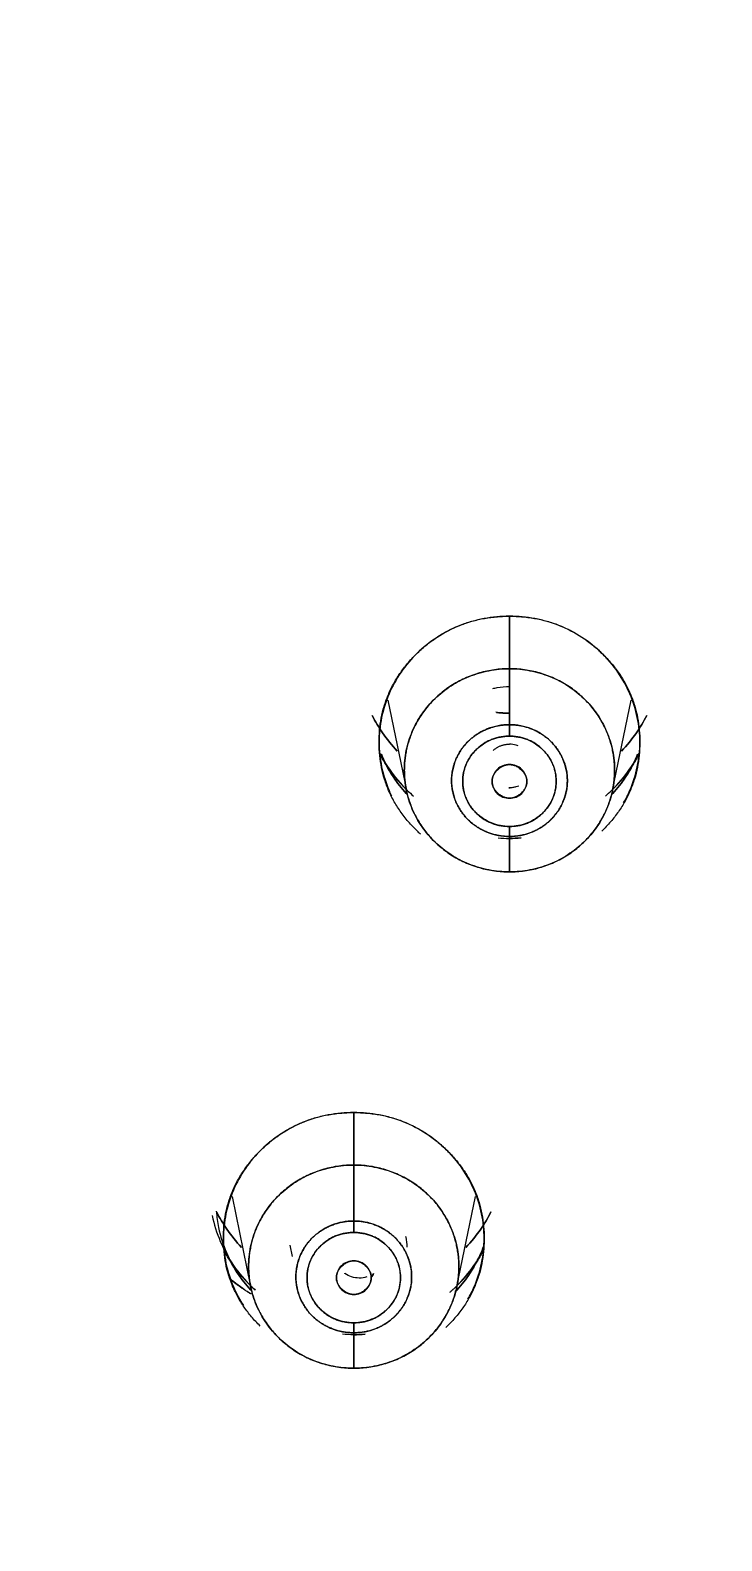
# Model space of a CAD drawing. Header units: inches. Extents: x 1105 to 1525, y -292 to 302.
# Drawn here: x 1176.04 to 1184.93, y 64.2 to 83.61 of the extents above; entities that cross this region are included whole.
import ezdxf

# ---------------------------------------------------------------- set-up
doc = ezdxf.new("R2010")
doc.units = ezdxf.units.IN
doc.header["$LTSCALE"] = 2.42
doc.header["$MEASUREMENT"] = 0
doc.header["$PDMODE"] = 3
doc.header["$PDSIZE"] = 0.3125
doc.layers.get('0').update_dxf_attribs({"linetype": 'CONTINUOUS'})
doc.layers.get('Defpoints').update_dxf_attribs({"linetype": 'CONTINUOUS'})
doc.layers.add('DIM', color=3, linetype='CONTINUOUS', lineweight=18)
doc.styles.get("Standard").update_dxf_attribs({"font": 'arial.ttf', "width": 0.8})
doc.dimstyles.new('ISO-25', dxfattribs={"dimtxt": 5, "dimasz": 2.5, "dimexe": 1.25, "dimexo": 0.625, "dimgap": 2, "dimtad": 1, "dimtih": 1, "dimtoh": 1, "dimdec": 1, "dimdsep": 46, "dimtxsty": 'Standard', "dimcen": 0, "dimclrd": 3, "dimclre": 3, "dimclrt": 4, "dimadec": 0, "dimazin": 0, "dimtfac": 1, "dimtdec": 1, "dimtmove": 0, "dimatfit": 3, "dimfxl": 1, "dimarcsym": 0})

# ---------------------------------------------------------------- blocks, each defined once
blk = doc.blocks.new('*D3')
at = {"layer": 'Defpoints', "color": 0, "transparency": 16777216}
for p in [(1279.036, 140.16), (1143.365, 34.026), (1279.036, 34.019)]:
    blk.add_point(p, dxfattribs=at)
at = {"layer": 'DIM', "color": 3, "lineweight": -2, "transparency": 16777216}
for p, q in [((1143.365, 34.651), (1143.365, 141.41)), ((1279.036, 34.644), (1279.036, 141.41)), ((1148.365, 140.16), (1202.64, 140.16)), ((1274.036, 140.16), (1219.761, 140.16))]:
    blk.add_line(p, q, dxfattribs=at)
at = {"layer": 'DIM', "color": 3, "transparency": 16777216}
for points in [[(1148.365, 140.993), (1148.365, 139.326), (1143.365, 140.16)], [(1274.036, 140.993), (1274.036, 139.326), (1279.036, 140.16)]]:
    blk.add_solid(points, dxfattribs=at)
at = {"layer": 'DIM', "color": 4, "transparency": 16777216, "insert": (1211.201, 140.16), "char_height": 5, "attachment_point": 5}
blk.add_mtext('135.7', dxfattribs=at)

msp = doc.modelspace()

# ---------------------------------------------------------------- linework, layer by layer
at = {"linetype": 'Continuous', "lineweight": 18, "extrusion": (0, 1, 0)}
for p, q in [((1180.637, 75.001), (1180.876, 73.845)), ((1183.525, 73.845), (1183.764, 75.001)), ((1178.637, 68.626), (1178.876, 67.469)), ((1181.525, 67.469), (1181.764, 68.626)), ((1179.379, 68.002), (1179.409, 67.857))]:
    msp.add_line(p, q, dxfattribs=at)
at = {"linetype": 'Continuous', "lineweight": 18}
for points, degree, knots in [([(1211.201, 97.587), (1208.989, 97.587), (1204.567, 97.377), (1197.996, 96.435), (1191.554, 94.877), (1185.3, 92.715), (1179.296, 89.972), (1173.599, 86.674), (1168.264, 82.852), (1163.343, 78.543), (1158.882, 73.79), (1154.926, 68.637), (1151.511, 63.134), (1148.672, 57.334), (1146.434, 51.293), (1144.82, 45.07), (1143.846, 38.724), (1143.628, 34.452), (1143.628, 32.316)], 3, [0, 0, 0, 0, 0.0625, 0.125, 0.1875, 0.25, 0.3125, 0.375, 0.4375, 0.5, 0.5625, 0.625, 0.6875, 0.75, 0.8125, 0.875, 0.9375, 1, 1, 1, 1]), ([(1143.628, 32.316), (1143.628, 33.384), (1143.683, 35.52), (1143.927, 38.716), (1144.333, 41.897), (1145.089, 46.107), (1146.435, 51.293), (1148.671, 57.334), (1151.513, 63.133), (1154.925, 68.637), (1158.884, 73.789), (1163.342, 78.544), (1168.266, 82.851), (1175.377, 87.949), (1185.175, 93.007), (1195.807, 96.122), (1204.567, 97.376), (1208.989, 97.587), (1211.201, 97.587)], 3, [0, 0, 0, 0, 0.03125, 0.0625, 0.09375, 0.125, 0.1875, 0.25, 0.3125, 0.375, 0.4375, 0.5, 0.5625, 0.625, 0.75, 0.875, 0.9375, 1, 1, 1, 1]), ([(1211.201, 96.342), (1204.652, 96.342), (1191.804, 93.873), (1179.702, 89.031), (1174.255, 85.516), (1168.81, 82.002), (1159.547, 73.055), (1152.269, 62.535), (1147.256, 50.845), (1144.7, 38.434), (1144.7, 32.107)], 2, [0, 0, 0, 0.125, 0.25, 0.375, 0.375, 0.5, 0.625, 0.75, 0.875, 1, 1, 1]), ([(1183.16, -24.844), (1173.054, -20.203), (1165.122, -12.575), (1157.612, -5.352), (1152.851, 3.801), (1148.1, 12.935), (1146.579, 23.056), (1145.102, 32.89), (1146.829, 42.688), (1148.577, 52.61), (1153.437, 61.514), (1158.373, 70.556), (1166.012, 77.63), (1173.092, 84.183), (1181.872, 88.451), (1188.537, 91.69), (1195.817, 93.394)], 2, [0, 0, 0, 0.125, 0.125, 0.25, 0.25, 0.375, 0.375, 0.5, 0.5, 0.625, 0.625, 0.75, 0.75, 0.875, 0.875, 1, 1, 1]), ([(1195.817, 93.394), (1194.604, 93.111), (1192.161, 92.467), (1188.553, 91.294), (1184.946, 89.889), (1181.244, 88.191), (1177.326, 86.085), (1173.184, 83.461), (1169.003, 80.328), (1165, 76.776), (1161.318, 72.914), (1157.993, 68.788), (1155.031, 64.407), (1152.453, 59.802), (1150.289, 55.026), (1148.555, 50.141), (1147.254, 45.198), (1146.376, 40.219), (1145.911, 35.194), (1145.864, 30.105), (1146.249, 24.963), (1147.079, 19.816), (1148.354, 14.729), (1150.061, 9.758), (1152.188, 4.944), (1154.719, 0.32), (1157.639, -4.089), (1160.936, -8.26), (1164.57, -12.14), (1168.497, -15.693), (1172.779, -18.975), (1177.638, -22.093), (1181.216, -23.951), (1183.16, -24.844)], 3, [0, 0, 0, 0, 0.02331, 0.047285, 0.07108, 0.095945, 0.123802, 0.154795, 0.1884, 0.222556, 0.25624, 0.289837, 0.323579, 0.357347, 0.390978, 0.424296, 0.45713, 0.48953, 0.52189, 0.554616, 0.587855, 0.621501, 0.655267, 0.688982, 0.722689, 0.756391, 0.790045, 0.823824, 0.857771, 0.891138, 0.924242, 0.959792, 1, 1, 1, 1]), ([(1195.887, 93.19), (1194.269, 92.811), (1192.665, 92.372), (1189.498, 91.376), (1187.934, 90.819), (1184.855, 89.592), (1183.34, 88.921), (1180.368, 87.468), (1178.911, 86.687), (1176.063, 85.018), (1174.672, 84.131), (1171.966, 82.256), (1170.649, 81.268), (1168.1, 79.198), (1166.866, 78.116), (1164.488, 75.862), (1163.344, 74.692), (1161.153, 72.269), (1160.105, 71.017), (1158.113, 68.438), (1157.168, 67.112), (1155.387, 64.394), (1154.55, 63.001), (1152.99, 60.158), (1152.267, 58.708), (1150.938, 55.758), (1150.332, 54.258), (1149.241, 51.218), (1148.756, 49.678), (1147.91, 46.566), (1147.549, 44.995), (1146.953, 41.829), (1146.718, 40.235), (1146.376, 37.035), (1146.269, 35.429), (1146.182, 32.212), (1146.202, 30.603), (1146.372, 27.389), (1146.52, 25.786), (1146.944, 22.595), (1147.22, 21.007), (1147.897, 17.857), (1148.298, 16.294), (1149.223, 13.203), (1149.748, 11.675), (1150.916, 8.662), (1151.56, 7.178), (1152.965, 4.26), (1153.725, 2.828), (1155.357, 0.023), (1156.229, -1.349), (1158.08, -4.024), (1159.058, -5.327), (1161.116, -7.857), (1162.195, -9.084), (1164.448, -11.454), (1165.622, -12.597), (1168.057, -14.792), (1169.318, -15.845), (1171.92, -17.853), (1173.26, -18.809), (1176.014, -20.619), (1177.427, -21.473), (1179.594, -22.672), (1180.325, -23.059), (1181.8, -23.805), (1182.545, -24.164), (1183.297, -24.509)], 3, [0, 0, 0, 0, 0.03125, 0.03125, 0.0625, 0.0625, 0.09375, 0.09375, 0.125, 0.125, 0.15625, 0.15625, 0.1875, 0.1875, 0.21875, 0.21875, 0.25, 0.25, 0.28125, 0.28125, 0.3125, 0.3125, 0.34375, 0.34375, 0.375, 0.375, 0.40625, 0.40625, 0.4375, 0.4375, 0.46875, 0.46875, 0.5, 0.5, 0.53125, 0.53125, 0.5625, 0.5625, 0.59375, 0.59375, 0.625, 0.625, 0.65625, 0.65625, 0.6875, 0.6875, 0.71875, 0.71875, 0.75, 0.75, 0.78125, 0.78125, 0.8125, 0.8125, 0.84375, 0.84375, 0.875, 0.875, 0.90625, 0.90625, 0.9375, 0.9375, 0.96875, 0.96875, 0.984375, 0.984375, 1, 1, 1, 1]), ([(1183.289, -24.505), (1181.354, -23.617), (1177.792, -21.767), (1172.956, -18.664), (1168.694, -15.396), (1164.784, -11.86), (1161.167, -7.998), (1157.885, -3.846), (1154.979, 0.543), (1152.459, 5.146), (1150.342, 9.938), (1148.642, 14.885), (1147.374, 19.949), (1146.548, 25.073), (1146.164, 30.191), (1146.211, 35.257), (1146.674, 40.259), (1147.548, 45.215), (1148.843, 50.135), (1150.569, 54.998), (1152.723, 59.751), (1155.289, 64.335), (1158.238, 68.696), (1161.548, 72.803), (1165.213, 76.647), (1169.197, 80.184), (1173.359, 83.302), (1177.482, 85.914), (1181.382, 88.011), (1185.067, 89.7), (1188.657, 91.099), (1192.249, 92.266), (1194.68, 92.907), (1195.887, 93.19)], 3, [0, 0, 0, 0, 0.040208, 0.075758, 0.108862, 0.142229, 0.176176, 0.209955, 0.243609, 0.277311, 0.311018, 0.344733, 0.378499, 0.412145, 0.445384, 0.47811, 0.51047, 0.54287, 0.575704, 0.609022, 0.642653, 0.676421, 0.710163, 0.74376, 0.777444, 0.8116, 0.845205, 0.876198, 0.904055, 0.92892, 0.952715, 0.97669, 1, 1, 1, 1]), ([(1195.937, 93.274), (1194.495, 92.936), (1191.634, 92.165), (1187.434, 90.726), (1183.346, 89.011), (1179.39, 87.029), (1175.584, 84.79), (1171.947, 82.304), (1168.495, 79.583), (1165.245, 76.638), (1162.212, 73.485), (1159.41, 70.138), (1156.854, 66.614), (1154.554, 62.928), (1152.521, 59.099), (1150.766, 55.144), (1149.296, 51.081), (1148.118, 46.93), (1147.239, 42.711), (1146.661, 38.444), (1146.389, 34.149), (1146.415, 30.795), (1146.521, 28.878), (1146.554, 28.394)], 3, [0, 0, 0, 0, 0.049162, 0.09834, 0.147523, 0.196705, 0.245875, 0.295042, 0.344204, 0.393376, 0.442548, 0.491726, 0.540887, 0.59005, 0.639205, 0.688373, 0.737537, 0.786712, 0.835875, 0.885044, 0.934194, 0.983354, 1, 1, 1, 1]), ([(1195.942, 92.944), (1195.278, 92.788), (1193.932, 92.452), (1191.85, 91.861), (1189.626, 91.148), (1187.206, 90.273), (1184.57, 89.197), (1181.68, 87.861), (1178.509, 86.193), (1175.108, 84.144), (1171.604, 81.714), (1168.128, 78.936), (1164.76, 75.832), (1161.565, 72.424), (1158.626, 68.779), (1156.017, 64.998), (1153.763, 61.162), (1151.828, 57.263), (1150.148, 53.183), (1148.696, 48.764), (1147.526, 43.952), (1146.74, 38.894), (1146.394, 33.871), (1146.456, 29.107), (1146.854, 24.645), (1147.546, 20.374), (1148.538, 16.159), (1149.858, 11.935), (1151.527, 7.71), (1153.556, 3.523), (1155.953, -0.594), (1158.733, -4.617), (1161.903, -8.507), (1165.434, -12.192), (1169.312, -15.634), (1173.576, -18.842), (1178.27, -21.793), (1181.643, -23.525), (1183.389, -24.327)], 3, [0, 0, 0, 0, 0.012877, 0.026182, 0.040866, 0.057017, 0.074851, 0.094746, 0.117357, 0.142822, 0.1702, 0.198546, 0.22774, 0.257817, 0.288122, 0.317765, 0.346344, 0.374075, 0.40202, 0.431901, 0.46441, 0.498312, 0.531537, 0.562478, 0.591123, 0.618801, 0.646723, 0.67536, 0.704779, 0.734836, 0.765433, 0.796801, 0.829058, 0.861893, 0.894616, 0.928155, 0.963584, 1, 1, 1, 1]), ([(1183.475, -24.204), (1181.734, -23.404), (1178.372, -21.678), (1173.692, -18.736), (1169.441, -15.537), (1165.576, -12.106), (1162.055, -8.433), (1158.895, -4.554), (1156.123, -0.544), (1153.734, 3.56), (1151.711, 7.734), (1150.047, 11.946), (1148.731, 16.157), (1147.742, 20.36), (1147.053, 24.618), (1146.656, 29.066), (1146.594, 33.815), (1146.939, 38.822), (1147.722, 43.865), (1148.889, 48.662), (1150.336, 53.068), (1152.011, 57.135), (1153.94, 61.022), (1156.188, 64.846), (1158.788, 68.615), (1161.718, 72.249), (1164.903, 75.646), (1168.261, 78.741), (1171.726, 81.511), (1175.219, 83.933), (1178.61, 85.976), (1181.771, 87.638), (1184.652, 88.97), (1187.28, 90.043), (1189.693, 90.915), (1191.91, 91.625), (1193.986, 92.214), (1195.327, 92.55), (1195.989, 92.705)], 3, [0, 0, 0, 0, 0.036416, 0.071845, 0.105384, 0.138107, 0.170942, 0.203199, 0.234567, 0.265164, 0.295221, 0.32464, 0.353277, 0.381199, 0.408877, 0.437522, 0.468463, 0.501688, 0.53559, 0.568099, 0.59798, 0.625925, 0.653656, 0.682235, 0.711878, 0.742183, 0.77226, 0.801454, 0.8298, 0.857178, 0.882643, 0.905254, 0.925149, 0.942983, 0.959134, 0.973818, 0.987123, 1, 1, 1, 1]), ([(1195.989, 92.705), (1190.909, 91.516), (1186.093, 89.553), (1178.41, 86.421), (1171.798, 81.502), (1163.367, 75.231), (1157.464, 66.671), (1151.741, 58.371), (1148.987, 48.775), (1147.391, 43.216), (1146.878, 37.49), (1146.396, 32.1), (1146.878, 26.727), (1147.761, 16.884), (1151.751, 7.786), (1153.875, 2.943), (1156.81, -1.487), (1159.909, -6.167), (1163.819, -10.247), (1167.839, -14.442), (1172.559, -17.845), (1177.695, -21.549), (1183.475, -24.204)], 2, [0, 0, 0, 0.125, 0.125, 0.25, 0.25, 0.375, 0.375, 0.5, 0.5, 0.5625, 0.5625, 0.625, 0.625, 0.75, 0.75, 0.8125, 0.8125, 0.875, 0.875, 0.9375, 0.9375, 1, 1, 1]), ([(1146.437, 32.187), (1146.437, 32.737), (1146.466, 34.72), (1146.682, 38.132), (1147.259, 42.397), (1148.138, 46.615), (1149.316, 50.765), (1150.785, 54.826), (1152.54, 58.78), (1154.572, 62.608), (1156.871, 66.292), (1159.427, 69.816), (1162.228, 73.162), (1165.26, 76.314), (1168.509, 79.257), (1171.96, 81.978), (1175.595, 84.463), (1179.4, 86.702), (1183.355, 88.683), (1186.772, 90.116), (1188.87, 90.874), (1189.582, 91.117)], 3, [0, 0, 0, 0, 0.021451, 0.07732, 0.133209, 0.189093, 0.24499, 0.300875, 0.356764, 0.412638, 0.468522, 0.524403, 0.580303, 0.636197, 0.69209, 0.747973, 0.803861, 0.859752, 0.915658, 0.971563, 1, 1, 1, 1]), ([(1181.057, 73.281), (1181.037, 73.299), (1180.526, 73.791), (1180.526, 75.131), (1181.506, 76.079), (1182.201, 76.079)], 2, [0, 0, 0, 0.013421, 0.342281, 0.67114, 1, 1, 1]), ([(1182.201, 76.079), (1182.091, 76.079), (1181.981, 76.069), (1181.766, 76.028), (1181.661, 75.997), (1181.458, 75.916), (1181.361, 75.866), (1181.179, 75.748), (1181.094, 75.681), (1180.939, 75.531), (1180.869, 75.449), (1180.747, 75.273), (1180.696, 75.179), (1180.612, 74.983), (1180.58, 74.881), (1180.537, 74.674), (1180.526, 74.568), (1180.526, 74.356), (1180.537, 74.25), (1180.58, 74.043), (1180.612, 73.941), (1180.664, 73.819), (1180.675, 73.795), (1180.687, 73.771)], 3, [0, 0, 0, 0, 0.097575, 0.097575, 0.195151, 0.195151, 0.292726, 0.292726, 0.390301, 0.390301, 0.487876, 0.487876, 0.585452, 0.585452, 0.683027, 0.683027, 0.780602, 0.780602, 0.878177, 0.878177, 0.975753, 0.975753, 1, 1, 1, 1]), ([(1183.667, 73.682), (1183.697, 73.734), (1183.724, 73.788), (1183.789, 73.941), (1183.821, 74.043), (1183.864, 74.25), (1183.875, 74.356), (1183.875, 74.568), (1183.864, 74.674), (1183.821, 74.881), (1183.789, 74.983), (1183.706, 75.179), (1183.654, 75.273), (1183.532, 75.449), (1183.462, 75.531), (1183.307, 75.681), (1183.222, 75.748), (1183.04, 75.866), (1182.943, 75.916), (1182.74, 75.997), (1182.635, 76.028), (1182.42, 76.069), (1182.31, 76.079), (1182.201, 76.079)], 3, [0, 0, 0, 0, 0.053232, 0.053232, 0.147909, 0.147909, 0.242586, 0.242586, 0.337262, 0.337262, 0.431939, 0.431939, 0.526616, 0.526616, 0.621293, 0.621293, 0.71597, 0.71597, 0.810646, 0.810646, 0.905323, 0.905323, 1, 1, 1, 1]), ([(1182.201, 76.079), (1182.894, 76.079), (1183.875, 75.133), (1183.875, 73.793), (1183.385, 73.318)], 2, [0, 0, 0, 0.33334, 0.666681, 1, 1, 1]), ([(1182.201, 72.795), (1182.112, 72.795), (1182.024, 72.804), (1181.85, 72.837), (1181.765, 72.862), (1181.602, 72.927), (1181.524, 72.968), (1181.377, 73.063), (1181.308, 73.117), (1181.183, 73.238), (1181.127, 73.304), (1181.028, 73.446), (1180.986, 73.522), (1180.919, 73.68), (1180.893, 73.762), (1180.858, 73.929), (1180.85, 74.015), (1180.85, 74.185), (1180.858, 74.271), (1180.893, 74.438), (1180.919, 74.52), (1180.986, 74.678), (1181.028, 74.754), (1181.127, 74.896), (1181.183, 74.962), (1181.308, 75.083), (1181.377, 75.137), (1181.524, 75.232), (1181.602, 75.273), (1181.765, 75.338), (1181.85, 75.363), (1182.024, 75.396), (1182.112, 75.405), (1182.201, 75.405)], 3, [0, 0, 0, 0, 0.0625, 0.0625, 0.125, 0.125, 0.1875, 0.1875, 0.25, 0.25, 0.3125, 0.3125, 0.375, 0.375, 0.4375, 0.4375, 0.5, 0.5, 0.5625, 0.5625, 0.625, 0.625, 0.6875, 0.6875, 0.75, 0.75, 0.8125, 0.8125, 0.875, 0.875, 0.9375, 0.9375, 1, 1, 1, 1]), ([(1182.201, 75.405), (1182.289, 75.405), (1182.377, 75.396), (1182.551, 75.363), (1182.636, 75.338), (1182.799, 75.273), (1182.877, 75.232), (1183.024, 75.137), (1183.093, 75.083), (1183.218, 74.962), (1183.275, 74.896), (1183.373, 74.754), (1183.415, 74.678), (1183.482, 74.52), (1183.508, 74.438), (1183.543, 74.271), (1183.551, 74.185), (1183.551, 74.015), (1183.543, 73.929), (1183.508, 73.762), (1183.482, 73.68), (1183.415, 73.522), (1183.373, 73.446), (1183.275, 73.304), (1183.218, 73.238), (1183.093, 73.117), (1183.024, 73.063), (1182.877, 72.968), (1182.799, 72.927), (1182.636, 72.862), (1182.551, 72.837), (1182.377, 72.804), (1182.289, 72.795), (1182.201, 72.795)], 3, [0, 0, 0, 0, 0.0625, 0.0625, 0.125, 0.125, 0.1875, 0.1875, 0.25, 0.25, 0.3125, 0.3125, 0.375, 0.375, 0.4375, 0.4375, 0.5, 0.5, 0.5625, 0.5625, 0.625, 0.625, 0.6875, 0.6875, 0.75, 0.75, 0.8125, 0.8125, 0.875, 0.875, 0.9375, 0.9375, 1, 1, 1, 1]), ([(1181.985, 75.15), (1182.004, 75.155), (1182.023, 75.159), (1182.095, 75.173), (1182.148, 75.178), (1182.201, 75.178)], 3, [0, 0, 0, 0, 0.270606, 0.270606, 1, 1, 1, 1]), ([(1180.76, 74.347), (1180.69, 74.42), (1180.627, 74.498), (1180.521, 74.652), (1180.477, 74.725), (1180.438, 74.802)], 3, [0, 0, 0, 0, 0.538758, 0.538758, 1, 1, 1, 1]), ([(1180.438, 74.802), (1180.477, 74.725), (1180.521, 74.652), (1180.627, 74.498), (1180.69, 74.42), (1180.76, 74.347)], 3, [0, 0, 0, 0, 0.461241, 0.461241, 1, 1, 1, 1]), ([(1183.963, 74.802), (1183.924, 74.725), (1183.88, 74.652), (1183.774, 74.498), (1183.711, 74.42), (1183.641, 74.347)], 3, [0, 0, 0, 0, 0.461241, 0.461241, 1, 1, 1, 1]), ([(1183.641, 74.347), (1183.711, 74.42), (1183.774, 74.498), (1183.88, 74.652), (1183.924, 74.725), (1183.963, 74.802)], 3, [0, 0, 0, 0, 0.538758, 0.538758, 1, 1, 1, 1]), ([(1182.201, 74.686), (1182.152, 74.686), (1182.103, 74.682), (1182.008, 74.663), (1181.961, 74.65), (1181.871, 74.614), (1181.828, 74.591), (1181.747, 74.539), (1181.709, 74.509), (1181.64, 74.443), (1181.609, 74.406), (1181.555, 74.328), (1181.532, 74.286), (1181.495, 74.199), (1181.481, 74.154), (1181.462, 74.062), (1181.457, 74.015), (1181.457, 73.921), (1181.462, 73.874), (1181.481, 73.782), (1181.495, 73.737), (1181.532, 73.65), (1181.555, 73.608), (1181.609, 73.53), (1181.64, 73.493), (1181.709, 73.427), (1181.747, 73.397), (1181.828, 73.345), (1181.871, 73.322), (1181.961, 73.286), (1182.008, 73.273), (1182.103, 73.254), (1182.152, 73.25), (1182.201, 73.25)], 3, [0, 0, 0, 0, 0.0625, 0.0625, 0.125, 0.125, 0.1875, 0.1875, 0.25, 0.25, 0.3125, 0.3125, 0.375, 0.375, 0.4375, 0.4375, 0.5, 0.5, 0.5625, 0.5625, 0.625, 0.625, 0.6875, 0.6875, 0.75, 0.75, 0.8125, 0.8125, 0.875, 0.875, 0.9375, 0.9375, 1, 1, 1, 1]), ([(1182.201, 73.379), (1182.161, 73.379), (1182.122, 73.383), (1182.045, 73.398), (1182.007, 73.409), (1181.935, 73.438), (1181.9, 73.456), (1181.835, 73.498), (1181.804, 73.522), (1181.748, 73.576), (1181.723, 73.605), (1181.68, 73.668), (1181.661, 73.702), (1181.631, 73.772), (1181.62, 73.808), (1181.604, 73.883), (1181.601, 73.921), (1181.601, 73.996), (1181.604, 74.034), (1181.62, 74.109), (1181.631, 74.145), (1181.661, 74.215), (1181.68, 74.249), (1181.723, 74.312), (1181.748, 74.342), (1181.804, 74.395), (1181.835, 74.419), (1181.9, 74.462), (1181.935, 74.479), (1182.007, 74.509), (1182.045, 74.52), (1182.122, 74.534), (1182.161, 74.538), (1182.201, 74.538)], 3, [0, 0, 0, 0, 0.0625, 0.0625, 0.125, 0.125, 0.1875, 0.1875, 0.25, 0.25, 0.3125, 0.3125, 0.375, 0.375, 0.4375, 0.4375, 0.5, 0.5, 0.5625, 0.5625, 0.625, 0.625, 0.6875, 0.6875, 0.75, 0.75, 0.8125, 0.8125, 0.875, 0.875, 0.9375, 0.9375, 1, 1, 1, 1]), ([(1182.201, 74.686), (1182.201, 74.662), (1182.201, 74.637), (1182.201, 74.587), (1182.201, 74.562), (1182.201, 74.538)], 3, [0, 0, 0, 0, 0.5, 0.5, 1, 1, 1, 1]), ([(1182.201, 73.25), (1182.249, 73.25), (1182.298, 73.254), (1182.393, 73.273), (1182.44, 73.286), (1182.53, 73.322), (1182.573, 73.345), (1182.654, 73.397), (1182.692, 73.427), (1182.761, 73.493), (1182.792, 73.53), (1182.846, 73.608), (1182.869, 73.65), (1182.906, 73.737), (1182.92, 73.782), (1182.939, 73.874), (1182.944, 73.921), (1182.944, 74.015), (1182.939, 74.062), (1182.92, 74.154), (1182.906, 74.199), (1182.869, 74.286), (1182.846, 74.328), (1182.792, 74.406), (1182.761, 74.443), (1182.692, 74.509), (1182.654, 74.539), (1182.573, 74.591), (1182.53, 74.614), (1182.44, 74.65), (1182.393, 74.663), (1182.298, 74.682), (1182.249, 74.686), (1182.201, 74.686)], 3, [0, 0, 0, 0, 0.0625, 0.0625, 0.125, 0.125, 0.1875, 0.1875, 0.25, 0.25, 0.3125, 0.3125, 0.375, 0.375, 0.4375, 0.4375, 0.5, 0.5, 0.5625, 0.5625, 0.625, 0.625, 0.6875, 0.6875, 0.75, 0.75, 0.8125, 0.8125, 0.875, 0.875, 0.9375, 0.9375, 1, 1, 1, 1]), ([(1182.201, 74.538), (1182.201, 74.562), (1182.201, 74.587), (1182.201, 74.637), (1182.201, 74.662), (1182.201, 74.686)], 3, [0, 0, 0, 0, 0.5, 0.5, 1, 1, 1, 1]), ([(1182.201, 74.538), (1182.24, 74.538), (1182.279, 74.534), (1182.356, 74.52), (1182.394, 74.509), (1182.466, 74.479), (1182.501, 74.462), (1182.567, 74.419), (1182.597, 74.395), (1182.653, 74.342), (1182.678, 74.312), (1182.721, 74.249), (1182.74, 74.215), (1182.77, 74.145), (1182.781, 74.109), (1182.797, 74.034), (1182.801, 73.996), (1182.801, 73.921), (1182.797, 73.883), (1182.781, 73.808), (1182.77, 73.772), (1182.74, 73.702), (1182.721, 73.668), (1182.678, 73.605), (1182.653, 73.576), (1182.597, 73.522), (1182.567, 73.498), (1182.501, 73.456), (1182.466, 73.438), (1182.394, 73.409), (1182.356, 73.398), (1182.279, 73.383), (1182.24, 73.379), (1182.201, 73.379)], 3, [0, 0, 0, 0, 0.0625, 0.0625, 0.125, 0.125, 0.1875, 0.1875, 0.25, 0.25, 0.3125, 0.3125, 0.375, 0.375, 0.4375, 0.4375, 0.5, 0.5, 0.5625, 0.5625, 0.625, 0.625, 0.6875, 0.6875, 0.75, 0.75, 0.8125, 0.8125, 0.875, 0.875, 0.9375, 0.9375, 1, 1, 1, 1]), ([(1180.535, 74.319), (1180.571, 74.248), (1180.612, 74.179), (1180.725, 74.016), (1180.803, 73.925), (1180.914, 73.817), (1180.941, 73.793), (1180.968, 73.769)], 3, [0, 0, 0, 0, 0.341524, 0.341524, 0.848238, 0.848238, 1, 1, 1, 1]), ([(1181.99, 74.354), (1181.993, 74.358), (1182.002, 74.365), (1182.016, 74.376), (1182.032, 74.387), (1182.049, 74.397), (1182.065, 74.406), (1182.082, 74.413), (1182.099, 74.419), (1182.116, 74.424), (1182.133, 74.429), (1182.151, 74.432), (1182.167, 74.434), (1182.184, 74.435), (1182.195, 74.435), (1182.201, 74.436)], 3, [0, 0, 0, 0, 0.067974, 0.15418, 0.238771, 0.321765, 0.403181, 0.483036, 0.56135, 0.638143, 0.713433, 0.787242, 0.859592, 0.930504, 1, 1, 1, 1]), ([(1182.312, 74.415), (1182.304, 74.418), (1182.268, 74.43), (1182.23, 74.436), (1182.201, 74.436)], 3, [0, 0, 0, 0, 0.226831, 1, 1, 1, 1]), ([(1183.433, 73.769), (1183.46, 73.793), (1183.487, 73.817), (1183.598, 73.925), (1183.676, 74.016), (1183.788, 74.178), (1183.829, 74.246), (1183.865, 74.316)], 3, [0, 0, 0, 0, 0.152359, 0.152359, 0.661071, 0.661071, 1, 1, 1, 1]), ([(1180.554, 74.308), (1180.557, 74.299), (1180.561, 74.289), (1180.609, 74.177), (1180.664, 74.078), (1180.779, 73.912), (1180.835, 73.843), (1180.896, 73.779)], 3, [0, 0, 0, 0, 0.047109, 0.047109, 0.582441, 0.582441, 1, 1, 1, 1]), ([(1180.896, 73.779), (1180.835, 73.843), (1180.779, 73.912), (1180.664, 74.078), (1180.609, 74.177), (1180.561, 74.289), (1180.557, 74.299), (1180.554, 74.308)], 3, [0, 0, 0, 0, 0.417559, 0.417559, 0.952891, 0.952891, 1, 1, 1, 1]), ([(1182.201, 74.174), (1182.171, 74.175), (1182.142, 74.169), (1182.088, 74.148), (1182.063, 74.132), (1182.022, 74.092), (1182.005, 74.068), (1181.983, 74.016), (1181.977, 73.987), (1181.977, 73.93), (1181.982, 73.902), (1182.005, 73.849), (1182.021, 73.824), (1182.063, 73.784), (1182.087, 73.768), (1182.142, 73.746), (1182.171, 73.741), (1182.201, 73.741)], 3, [0, 0, 0, 0, 0.125, 0.125, 0.25, 0.25, 0.375, 0.375, 0.5, 0.5, 0.625, 0.625, 0.75, 0.75, 0.875, 0.875, 1, 1, 1, 1]), ([(1182.201, 73.741), (1182.12, 73.742), (1181.978, 73.875), (1181.977, 73.957), (1181.976, 74.036), (1182.049, 74.107), (1182.118, 74.173), (1182.201, 74.174)], 2, [0, 0, 0, 0.25, 0.5, 0.5, 0.75, 0.75, 1, 1, 1]), ([(1182.201, 73.741), (1182.23, 73.741), (1182.259, 73.746), (1182.314, 73.768), (1182.339, 73.784), (1182.38, 73.824), (1182.396, 73.849), (1182.419, 73.902), (1182.425, 73.93), (1182.424, 73.987), (1182.418, 74.016), (1182.396, 74.068), (1182.379, 74.092), (1182.338, 74.132), (1182.313, 74.148), (1182.259, 74.169), (1182.23, 74.175), (1182.201, 74.174)], 3, [0, 0, 0, 0, 0.125, 0.125, 0.25, 0.25, 0.375, 0.375, 0.5, 0.5, 0.625, 0.625, 0.75, 0.75, 0.875, 0.875, 1, 1, 1, 1]), ([(1182.201, 74.174), (1182.281, 74.173), (1182.423, 74.04), (1182.424, 73.957), (1182.425, 73.879), (1182.352, 73.808), (1182.283, 73.742), (1182.201, 73.741)], 2, [0, 0, 0, 0.25, 0.5, 0.5, 0.75, 0.75, 1, 1, 1]), ([(1183.505, 73.779), (1183.566, 73.843), (1183.622, 73.912), (1183.737, 74.078), (1183.792, 74.177), (1183.84, 74.29), (1183.844, 74.299), (1183.847, 74.308)], 3, [0, 0, 0, 0, 0.41728, 0.41728, 0.952253, 0.952253, 1, 1, 1, 1]), ([(1183.847, 74.308), (1183.844, 74.299), (1183.84, 74.29), (1183.792, 74.177), (1183.737, 74.078), (1183.622, 73.912), (1183.566, 73.843), (1183.505, 73.779)], 3, [0, 0, 0, 0, 0.047747, 0.047747, 0.582721, 0.582721, 1, 1, 1, 1]), ([(1182.201, 73.879), (1182.216, 73.879), (1182.246, 73.881), (1182.285, 73.889), (1182.309, 73.898), (1182.319, 73.901)], 3, [0, 0, 0, 0, 0.378673, 0.734105, 1, 1, 1, 1]), ([(1182.201, 73.379), (1182.201, 73.355), (1182.201, 73.332), (1182.201, 73.288), (1182.201, 73.268), (1182.201, 73.25)], 3, [0, 0, 0, 0, 0.5, 0.5, 1, 1, 1, 1]), ([(1182.201, 73.25), (1182.201, 73.268), (1182.201, 73.288), (1182.201, 73.332), (1182.201, 73.355), (1182.201, 73.379)], 3, [0, 0, 0, 0, 0.5, 0.5, 1, 1, 1, 1]), ([(1182.201, 73.225), (1182.201, 73.231), (1182.201, 73.235), (1182.201, 73.236), (1182.201, 73.234), (1182.201, 73.229), (1182.201, 73.229), (1182.201, 73.229)], 3, [0, 0, 0, 0, 0.499995, 0.499995, 0.99999, 0.99999, 1, 1, 1, 1]), ([(1182.201, 73.229), (1182.201, 73.229), (1182.201, 73.229), (1182.201, 73.234), (1182.201, 73.236), (1182.201, 73.235), (1182.201, 73.231), (1182.201, 73.225)], 3, [0, 0, 0, 0, 0.00001, 0.00001, 0.500005, 0.500005, 1, 1, 1, 1]), ([(1180.201, 69.704), (1180.091, 69.704), (1179.981, 69.694), (1179.766, 69.653), (1179.661, 69.622), (1179.458, 69.541), (1179.361, 69.491), (1179.179, 69.373), (1179.094, 69.305), (1178.939, 69.156), (1178.869, 69.074), (1178.747, 68.897), (1178.696, 68.804), (1178.612, 68.608), (1178.58, 68.506), (1178.537, 68.299), (1178.526, 68.193), (1178.526, 67.981), (1178.537, 67.875), (1178.58, 67.668), (1178.612, 67.566), (1178.69, 67.383), (1178.734, 67.301), (1178.785, 67.224)], 3, [0, 0, 0, 0, 0.092013, 0.092013, 0.184026, 0.184026, 0.27604, 0.27604, 0.368053, 0.368053, 0.460066, 0.460066, 0.552079, 0.552079, 0.644093, 0.644093, 0.736106, 0.736106, 0.828119, 0.828119, 0.920132, 0.920132, 1, 1, 1, 1]), ([(1178.998, 66.961), (1178.526, 67.429), (1178.526, 68.756), (1179.506, 69.704), (1180.201, 69.704)], 2, [0, 0, 0, 0.32907, 0.664535, 1, 1, 1]), ([(1181.667, 67.307), (1181.697, 67.359), (1181.724, 67.413), (1181.789, 67.566), (1181.821, 67.668), (1181.864, 67.875), (1181.875, 67.981), (1181.875, 68.193), (1181.864, 68.299), (1181.821, 68.506), (1181.789, 68.608), (1181.706, 68.804), (1181.654, 68.897), (1181.532, 69.074), (1181.462, 69.156), (1181.307, 69.305), (1181.222, 69.373), (1181.04, 69.491), (1180.943, 69.541), (1180.74, 69.622), (1180.635, 69.653), (1180.42, 69.694), (1180.31, 69.704), (1180.201, 69.704)], 3, [0, 0, 0, 0, 0.053232, 0.053232, 0.147909, 0.147909, 0.242586, 0.242586, 0.337262, 0.337262, 0.431939, 0.431939, 0.526616, 0.526616, 0.621293, 0.621293, 0.71597, 0.71597, 0.810646, 0.810646, 0.905323, 0.905323, 1, 1, 1, 1]), ([(1180.201, 69.704), (1180.894, 69.704), (1181.875, 68.758), (1181.875, 67.418), (1181.385, 66.943)], 2, [0, 0, 0, 0.33334, 0.666681, 1, 1, 1]), ([(1180.201, 66.42), (1180.112, 66.42), (1180.024, 66.429), (1179.85, 66.462), (1179.765, 66.487), (1179.602, 66.552), (1179.524, 66.593), (1179.377, 66.688), (1179.308, 66.742), (1179.183, 66.863), (1179.127, 66.929), (1179.028, 67.071), (1178.986, 67.147), (1178.919, 67.305), (1178.893, 67.387), (1178.858, 67.554), (1178.85, 67.64), (1178.85, 67.81), (1178.858, 67.896), (1178.893, 68.063), (1178.919, 68.145), (1178.986, 68.303), (1179.028, 68.379), (1179.127, 68.521), (1179.183, 68.587), (1179.308, 68.708), (1179.377, 68.762), (1179.524, 68.857), (1179.602, 68.898), (1179.765, 68.963), (1179.85, 68.988), (1180.024, 69.021), (1180.112, 69.03), (1180.201, 69.03)], 3, [0, 0, 0, 0, 0.0625, 0.0625, 0.125, 0.125, 0.1875, 0.1875, 0.25, 0.25, 0.3125, 0.3125, 0.375, 0.375, 0.4375, 0.4375, 0.5, 0.5, 0.5625, 0.5625, 0.625, 0.625, 0.6875, 0.6875, 0.75, 0.75, 0.8125, 0.8125, 0.875, 0.875, 0.9375, 0.9375, 1, 1, 1, 1]), ([(1180.201, 69.03), (1180.289, 69.03), (1180.377, 69.021), (1180.551, 68.988), (1180.636, 68.963), (1180.799, 68.898), (1180.877, 68.857), (1181.024, 68.762), (1181.093, 68.708), (1181.218, 68.587), (1181.275, 68.521), (1181.373, 68.379), (1181.415, 68.303), (1181.482, 68.145), (1181.508, 68.063), (1181.543, 67.896), (1181.551, 67.81), (1181.551, 67.64), (1181.543, 67.554), (1181.508, 67.387), (1181.482, 67.305), (1181.415, 67.147), (1181.373, 67.071), (1181.275, 66.929), (1181.218, 66.863), (1181.093, 66.742), (1181.024, 66.688), (1180.877, 66.593), (1180.799, 66.552), (1180.636, 66.487), (1180.551, 66.462), (1180.377, 66.429), (1180.289, 66.42), (1180.201, 66.42)], 3, [0, 0, 0, 0, 0.0625, 0.0625, 0.125, 0.125, 0.1875, 0.1875, 0.25, 0.25, 0.3125, 0.3125, 0.375, 0.375, 0.4375, 0.4375, 0.5, 0.5, 0.5625, 0.5625, 0.625, 0.625, 0.6875, 0.6875, 0.75, 0.75, 0.8125, 0.8125, 0.875, 0.875, 0.9375, 0.9375, 1, 1, 1, 1]), ([(1178.381, 68.383), (1178.405, 68.269), (1178.44, 68.156), (1178.533, 67.94), (1178.59, 67.836), (1178.725, 67.641), (1178.803, 67.55), (1178.904, 67.452), (1178.92, 67.437), (1178.936, 67.423)], 3, [0, 0, 0, 0, 0.313951, 0.313951, 0.628688, 0.628688, 0.943426, 0.943426, 1, 1, 1, 1]), ([(1178.435, 68.436), (1178.44, 68.366), (1178.45, 68.295), (1178.487, 68.116), (1178.521, 68.009), (1178.609, 67.802), (1178.664, 67.703), (1178.779, 67.537), (1178.835, 67.468), (1178.896, 67.404)], 3, [0, 0, 0, 0, 0.185128, 0.185128, 0.478169, 0.478169, 0.771209, 0.771209, 1, 1, 1, 1]), ([(1178.438, 68.427), (1178.477, 68.35), (1178.521, 68.276), (1178.627, 68.123), (1178.69, 68.045), (1178.76, 67.972)], 3, [0, 0, 0, 0, 0.461241, 0.461241, 1, 1, 1, 1]), ([(1178.76, 67.972), (1178.69, 68.045), (1178.627, 68.123), (1178.521, 68.276), (1178.477, 68.35), (1178.438, 68.427)], 3, [0, 0, 0, 0, 0.538758, 0.538758, 1, 1, 1, 1]), ([(1180.201, 68.311), (1180.152, 68.311), (1180.103, 68.307), (1180.008, 68.288), (1179.961, 68.275), (1179.871, 68.239), (1179.828, 68.216), (1179.747, 68.164), (1179.709, 68.134), (1179.64, 68.068), (1179.609, 68.031), (1179.555, 67.953), (1179.532, 67.911), (1179.495, 67.824), (1179.481, 67.779), (1179.462, 67.687), (1179.457, 67.64), (1179.457, 67.546), (1179.462, 67.499), (1179.481, 67.407), (1179.495, 67.361), (1179.532, 67.275), (1179.555, 67.233), (1179.609, 67.155), (1179.64, 67.118), (1179.709, 67.052), (1179.747, 67.022), (1179.828, 66.97), (1179.871, 66.947), (1179.961, 66.911), (1180.008, 66.898), (1180.103, 66.879), (1180.152, 66.875), (1180.201, 66.875)], 3, [0, 0, 0, 0, 0.0625, 0.0625, 0.125, 0.125, 0.1875, 0.1875, 0.25, 0.25, 0.3125, 0.3125, 0.375, 0.375, 0.4375, 0.4375, 0.5, 0.5, 0.5625, 0.5625, 0.625, 0.625, 0.6875, 0.6875, 0.75, 0.75, 0.8125, 0.8125, 0.875, 0.875, 0.9375, 0.9375, 1, 1, 1, 1]), ([(1180.201, 66.875), (1180.249, 66.875), (1180.298, 66.879), (1180.393, 66.898), (1180.44, 66.911), (1180.53, 66.947), (1180.573, 66.97), (1180.654, 67.022), (1180.692, 67.052), (1180.761, 67.118), (1180.792, 67.155), (1180.846, 67.233), (1180.869, 67.275), (1180.906, 67.361), (1180.92, 67.407), (1180.939, 67.499), (1180.944, 67.546), (1180.944, 67.64), (1180.939, 67.687), (1180.92, 67.779), (1180.906, 67.824), (1180.869, 67.911), (1180.846, 67.953), (1180.792, 68.031), (1180.761, 68.068), (1180.692, 68.134), (1180.654, 68.164), (1180.573, 68.216), (1180.53, 68.239), (1180.44, 68.275), (1180.393, 68.288), (1180.298, 68.307), (1180.249, 68.311), (1180.201, 68.311)], 3, [0, 0, 0, 0, 0.0625, 0.0625, 0.125, 0.125, 0.1875, 0.1875, 0.25, 0.25, 0.3125, 0.3125, 0.375, 0.375, 0.4375, 0.4375, 0.5, 0.5, 0.5625, 0.5625, 0.625, 0.625, 0.6875, 0.6875, 0.75, 0.75, 0.8125, 0.8125, 0.875, 0.875, 0.9375, 0.9375, 1, 1, 1, 1]), ([(1180.201, 68.311), (1180.201, 68.287), (1180.201, 68.262), (1180.201, 68.212), (1180.201, 68.187), (1180.201, 68.163)], 3, [0, 0, 0, 0, 0.5, 0.5, 1, 1, 1, 1]), ([(1180.201, 68.163), (1180.201, 68.187), (1180.201, 68.212), (1180.201, 68.262), (1180.201, 68.287), (1180.201, 68.311)], 3, [0, 0, 0, 0, 0.5, 0.5, 1, 1, 1, 1]), ([(1181.641, 67.972), (1181.711, 68.045), (1181.774, 68.123), (1181.88, 68.276), (1181.924, 68.35), (1181.963, 68.427)], 3, [0, 0, 0, 0, 0.538758, 0.538758, 1, 1, 1, 1]), ([(1181.963, 68.427), (1181.924, 68.35), (1181.88, 68.276), (1181.774, 68.123), (1181.711, 68.045), (1181.641, 67.972)], 3, [0, 0, 0, 0, 0.461241, 0.461241, 1, 1, 1, 1]), ([(1180.201, 67.004), (1180.161, 67.004), (1180.122, 67.008), (1180.045, 67.022), (1180.007, 67.033), (1179.935, 67.063), (1179.9, 67.08), (1179.835, 67.123), (1179.804, 67.147), (1179.748, 67.2), (1179.723, 67.23), (1179.68, 67.293), (1179.661, 67.327), (1179.631, 67.397), (1179.62, 67.433), (1179.604, 67.508), (1179.601, 67.546), (1179.601, 67.621), (1179.604, 67.659), (1179.62, 67.734), (1179.631, 67.77), (1179.661, 67.84), (1179.68, 67.874), (1179.723, 67.937), (1179.748, 67.966), (1179.804, 68.02), (1179.835, 68.044), (1179.9, 68.086), (1179.935, 68.104), (1180.007, 68.133), (1180.045, 68.144), (1180.122, 68.159), (1180.161, 68.163), (1180.201, 68.163)], 3, [0, 0, 0, 0, 0.0625, 0.0625, 0.125, 0.125, 0.1875, 0.1875, 0.25, 0.25, 0.3125, 0.3125, 0.375, 0.375, 0.4375, 0.4375, 0.5, 0.5, 0.5625, 0.5625, 0.625, 0.625, 0.6875, 0.6875, 0.75, 0.75, 0.8125, 0.8125, 0.875, 0.875, 0.9375, 0.9375, 1, 1, 1, 1]), ([(1180.201, 68.163), (1180.24, 68.163), (1180.279, 68.159), (1180.356, 68.144), (1180.394, 68.133), (1180.466, 68.104), (1180.501, 68.086), (1180.567, 68.044), (1180.597, 68.02), (1180.653, 67.966), (1180.678, 67.937), (1180.721, 67.874), (1180.74, 67.84), (1180.77, 67.77), (1180.781, 67.734), (1180.797, 67.659), (1180.801, 67.621), (1180.801, 67.546), (1180.797, 67.508), (1180.781, 67.433), (1180.77, 67.397), (1180.74, 67.327), (1180.721, 67.293), (1180.678, 67.23), (1180.653, 67.2), (1180.597, 67.147), (1180.567, 67.123), (1180.501, 67.08), (1180.466, 67.063), (1180.394, 67.033), (1180.356, 67.022), (1180.279, 67.008), (1180.24, 67.004), (1180.201, 67.004)], 3, [0, 0, 0, 0, 0.0625, 0.0625, 0.125, 0.125, 0.1875, 0.1875, 0.25, 0.25, 0.3125, 0.3125, 0.375, 0.375, 0.4375, 0.4375, 0.5, 0.5, 0.5625, 0.5625, 0.625, 0.625, 0.6875, 0.6875, 0.75, 0.75, 0.8125, 0.8125, 0.875, 0.875, 0.9375, 0.9375, 1, 1, 1, 1]), ([(1180.887, 67.976), (1180.886, 68.019), (1180.881, 68.062), (1180.871, 68.107), (1180.87, 68.11), (1180.869, 68.113)], 3, [0, 0, 0, 0, 0.935457, 0.935457, 1, 1, 1, 1]), ([(1178.936, 67.423), (1178.912, 67.444), (1178.67, 67.678), (1178.539, 67.925)], 2, [0, 0, 0, 0.096145, 1, 1, 1]), ([(1178.896, 67.404), (1178.835, 67.468), (1178.779, 67.537), (1178.664, 67.703), (1178.609, 67.802), (1178.561, 67.914), (1178.557, 67.924), (1178.554, 67.933)], 3, [0, 0, 0, 0, 0.417793, 0.417793, 0.95291, 0.95291, 1, 1, 1, 1]), ([(1181.862, 67.925), (1181.732, 67.678), (1181.474, 67.429), (1181.433, 67.394)], 2, [0, 0, 0, 0.848769, 1, 1, 1]), ([(1181.505, 67.404), (1181.566, 67.468), (1181.622, 67.537), (1181.737, 67.703), (1181.792, 67.802), (1181.852, 67.943), (1181.867, 67.981), (1181.88, 68.02)], 3, [0, 0, 0, 0, 0.364114, 0.364114, 0.830477, 0.830477, 1, 1, 1, 1]), ([(1181.852, 67.945), (1181.847, 67.932), (1181.841, 67.918), (1181.792, 67.802), (1181.737, 67.703), (1181.622, 67.537), (1181.566, 67.468), (1181.505, 67.404)], 3, [0, 0, 0, 0, 0.066326, 0.066326, 0.590641, 0.590641, 1, 1, 1, 1]), ([(1181.513, 67.467), (1181.598, 67.55), (1181.676, 67.641), (1181.788, 67.803), (1181.829, 67.871), (1181.865, 67.941)], 3, [0, 0, 0, 0, 0.600089, 0.600089, 1, 1, 1, 1]), ([(1180.426, 67.583), (1180.426, 67.612), (1180.42, 67.64), (1180.397, 67.692), (1180.38, 67.716), (1180.339, 67.756), (1180.314, 67.772), (1180.259, 67.794), (1180.23, 67.8), (1180.171, 67.8), (1180.142, 67.794), (1180.088, 67.773), (1180.063, 67.757), (1180.022, 67.717), (1180.005, 67.693), (1179.983, 67.64), (1179.977, 67.612), (1179.977, 67.583)], 3, [0, 0, 0, 0, 0.125, 0.125, 0.25, 0.25, 0.375, 0.375, 0.5, 0.5, 0.625, 0.625, 0.75, 0.75, 0.875, 0.875, 1, 1, 1, 1]), ([(1179.977, 67.583), (1179.978, 67.661), (1180.116, 67.799), (1180.202, 67.8), (1180.283, 67.801), (1180.356, 67.73), (1180.425, 67.663), (1180.426, 67.583)], 2, [0, 0, 0, 0.25, 0.5, 0.5, 0.75, 0.75, 1, 1, 1]), ([(1178.881, 67.374), (1178.865, 67.384), (1178.849, 67.394), (1178.753, 67.456), (1178.677, 67.512), (1178.603, 67.572)], 3, [0, 0, 0, 0, 0.165093, 0.165093, 1, 1, 1, 1]), ([(1179.977, 67.583), (1179.977, 67.556), (1179.983, 67.528), (1180.005, 67.476), (1180.022, 67.452), (1180.063, 67.412), (1180.088, 67.395), (1180.142, 67.373), (1180.171, 67.367), (1180.23, 67.367), (1180.259, 67.372), (1180.314, 67.393), (1180.339, 67.409), (1180.38, 67.449), (1180.397, 67.473), (1180.42, 67.526), (1180.426, 67.555), (1180.426, 67.583)], 3, [0, 0, 0, 0, 0.125, 0.125, 0.25, 0.25, 0.375, 0.375, 0.5, 0.5, 0.625, 0.625, 0.75, 0.75, 0.875, 0.875, 1, 1, 1, 1]), ([(1180.426, 67.583), (1180.425, 67.506), (1180.287, 67.368), (1180.202, 67.367), (1180.121, 67.366), (1180.047, 67.437), (1179.978, 67.504), (1179.977, 67.583)], 2, [0, 0, 0, 0.25, 0.5, 0.5, 0.75, 0.75, 1, 1, 1]), ([(1180.367, 67.592), (1180.336, 67.582), (1180.27, 67.573), (1180.172, 67.589), (1180.112, 67.619), (1180.085, 67.639), (1180.085, 67.639)], 3, [0, 0, 0, 0, 0.331544, 0.661599, 0.990327, 1, 1, 1, 1]), ([(1180.201, 67.004), (1180.201, 66.98), (1180.201, 66.956), (1180.201, 66.913), (1180.201, 66.893), (1180.201, 66.875)], 3, [0, 0, 0, 0, 0.5, 0.5, 1, 1, 1, 1]), ([(1180.201, 66.875), (1180.201, 66.893), (1180.201, 66.913), (1180.201, 66.956), (1180.201, 66.98), (1180.201, 67.004)], 3, [0, 0, 0, 0, 0.5, 0.5, 1, 1, 1, 1]), ([(1180.201, 66.85), (1180.201, 66.856), (1180.201, 66.86), (1180.201, 66.861), (1180.201, 66.859), (1180.201, 66.854), (1180.201, 66.854), (1180.201, 66.854)], 3, [0, 0, 0, 0, 0.499964, 0.499964, 0.999928, 0.999928, 1, 1, 1, 1]), ([(1180.201, 66.829), (1180.201, 66.829), (1180.201, 66.829), (1180.201, 66.84), (1180.201, 66.848), (1180.201, 66.859), (1180.201, 66.861), (1180.201, 66.86), (1180.201, 66.856), (1180.201, 66.85)], 3, [0, 0, 0, 0, 0.000041, 0.000041, 0.333361, 0.333361, 0.66668, 0.66668, 1, 1, 1, 1])]:
    msp.add_open_spline(points, degree=degree, knots=knots, dxfattribs=at)
for points, degree in [([(1144.7, 32.107), (1144.7, 34.21), (1144.914, 38.414), (1145.873, 44.659), (1147.462, 50.784), (1149.664, 56.728), (1152.458, 62.436), (1155.819, 67.851), (1159.713, 72.923), (1164.102, 77.601), (1168.946, 81.841), (1174.196, 85.602), (1179.802, 88.848), (1185.711, 91.547), (1191.866, 93.675), (1198.206, 95.209), (1204.672, 96.135), (1209.024, 96.342), (1211.201, 96.342)], 3), ([(1182.201, 76.079), (1182.201, 75.855), (1182.201, 75.63), (1182.201, 75.405)], 3), ([(1182.201, 75.405), (1182.201, 75.63), (1182.201, 75.855), (1182.201, 76.079)], 3), ([(1182.201, 74.833), (1182.142, 74.833), (1182.084, 74.837), (1182.026, 74.846)], 3), ([(1182.032, 74.844), (1182.114, 74.833), (1182.201, 74.833)], 2), ([(1182.201, 74.538), (1181.952, 74.538), (1181.601, 74.199), (1181.6, 73.719), (1181.951, 73.379), (1182.201, 73.379)], 2), ([(1182.201, 73.379), (1182.449, 73.379), (1182.8, 73.718), (1182.801, 74.198), (1182.45, 74.538), (1182.201, 74.538)], 2), ([(1180.888, 73.842), (1180.67, 74.053), (1180.539, 74.3)], 2), ([(1183.862, 74.3), (1183.732, 74.054), (1183.513, 73.842)], 2), ([(1182.055, 73.231), (1182.104, 73.227), (1182.152, 73.225), (1182.201, 73.225)], 3), ([(1182.201, 73.225), (1182.25, 73.225), (1182.3, 73.227), (1182.349, 73.231)], 3), ([(1182.349, 73.231), (1182.3, 73.227), (1182.25, 73.225), (1182.201, 73.225)], 3), ([(1180.201, 69.704), (1180.201, 69.479), (1180.201, 69.255), (1180.201, 69.03)], 3), ([(1180.201, 69.03), (1180.201, 69.255), (1180.201, 69.479), (1180.201, 69.704)], 3), ([(1180.201, 68.163), (1179.952, 68.163), (1179.601, 67.824), (1179.6, 67.344), (1179.951, 67.004), (1180.201, 67.004)], 2), ([(1180.201, 67.004), (1180.449, 67.004), (1180.8, 67.343), (1180.801, 67.823), (1180.45, 68.163), (1180.201, 68.163)], 2), ([(1178.603, 67.572), (1178.735, 67.463), (1178.881, 67.374)], 2), ([(1180.456, 67.638), (1180.446, 67.62), (1180.436, 67.602), (1180.426, 67.583)], 3), ([(1180.426, 67.583), (1180.435, 67.599), (1180.443, 67.615), (1180.452, 67.631)], 3), ([(1180.201, 66.85), (1180.152, 66.85), (1180.104, 66.852), (1180.056, 66.856)], 3), ([(1180.201, 66.85), (1180.249, 66.85), (1180.297, 66.852), (1180.345, 66.856)], 3), ([(1180.345, 66.856), (1180.297, 66.852), (1180.249, 66.85), (1180.201, 66.85)], 3)]:
    msp.add_open_spline(points, degree=degree, dxfattribs=at)
for points, weights in [([(1182.201, 75.405), (1181.372, 75.405), (1180.85, 74.828), (1180.85, 74.1), (1180.85, 73.372), (1181.372, 72.795), (1182.201, 72.795)], [1.07887696065, 0.929965159868, 1.02259749912, 1.3567739784, 1.02259749912, 0.929965159868, 1.07887696065]), ([(1182.201, 72.795), (1183.029, 72.795), (1183.551, 73.372), (1183.551, 74.1), (1183.551, 74.828), (1183.029, 75.405), (1182.201, 75.405)], [1.07887696065, 0.929965159869, 1.02259749912, 1.3567739784, 1.02259749912, 0.929965159869, 1.07887696065]), ([(1182.201, 73.25), (1181.744, 73.25), (1181.457, 73.567), (1181.457, 73.968), (1181.457, 74.369), (1181.744, 74.686), (1182.201, 74.686)], [1.07887696065, 0.929965159869, 1.02259749912, 1.3567739784, 1.02259749912, 0.929965159869, 1.07887696065]), ([(1182.201, 74.686), (1182.657, 74.686), (1182.944, 74.369), (1182.944, 73.968), (1182.944, 73.567), (1182.657, 73.25), (1182.201, 73.25)], [1.07887696065, 0.92996515987, 1.02259749912, 1.3567739784, 1.02259749912, 0.92996515987, 1.07887696065]), ([(1180.201, 69.03), (1179.372, 69.03), (1178.85, 68.453), (1178.85, 67.725), (1178.85, 66.997), (1179.372, 66.42), (1180.201, 66.42)], [1.07887696065, 0.929965159871, 1.02259749912, 1.3567739784, 1.02259749912, 0.929965159871, 1.07887696065]), ([(1180.201, 66.42), (1181.029, 66.42), (1181.551, 66.997), (1181.551, 67.725), (1181.551, 68.453), (1181.029, 69.03), (1180.201, 69.03)], [1.07887696065, 0.929965159869, 1.02259749912, 1.3567739784, 1.02259749912, 0.929965159869, 1.07887696065]), ([(1180.201, 66.875), (1179.744, 66.875), (1179.457, 67.192), (1179.457, 67.593), (1179.457, 67.994), (1179.744, 68.311), (1180.201, 68.311)], [1.07887696065, 0.92996515987, 1.02259749912, 1.3567739784, 1.02259749912, 0.92996515987, 1.07887696065]), ([(1180.201, 68.311), (1180.657, 68.311), (1180.944, 67.994), (1180.944, 67.593), (1180.944, 67.192), (1180.657, 66.875), (1180.201, 66.875)], [1.07887696065, 0.929965159868, 1.02259749912, 1.3567739784, 1.02259749912, 0.929965159868, 1.07887696065])]:
    msp.add_rational_spline(points, weights, degree=3, knots=[0, 0, 0, 0, 0.5, 0.5, 0.5, 1, 1, 1, 1], dxfattribs=at)
for points, weights in [([(1182.201, 74.686), (1182.201, 74.947), (1182.201, 75.189), (1182.201, 75.405)], [1.07887696065, 1.06460060006, 1.06460060006, 1.07887696065]), ([(1182.201, 75.405), (1182.201, 75.189), (1182.201, 74.947), (1182.201, 74.686)], [1.07887696065, 1.06460060006, 1.06460060006, 1.07887696065]), ([(1182.201, 74.658), (1182.201, 74.754), (1182.201, 74.861), (1182.201, 74.968)], [1.00080759419, 1.00722941012, 1.05194990384, 1.13496907536]), ([(1182.201, 74.968), (1182.201, 74.861), (1182.201, 74.754), (1182.201, 74.658)], [1.13496729558, 1.05194874156, 1.00722880064, 1.0008074728]), ([(1182.201, 73.867), (1182.201, 73.883), (1182.201, 73.886), (1182.201, 73.879)], [1.02747886671, 1.0497586327, 1.08558666409, 1.13496296089]), ([(1182.201, 73.879), (1182.201, 73.886), (1182.201, 73.883), (1182.201, 73.867)], [1.13496474059, 1.08558806206, 1.04975967977, 1.02747959371]), ([(1182.201, 72.795), (1182.201, 72.902), (1182.201, 73.056), (1182.201, 73.25)], [1.07887696065, 1.06460060006, 1.06460060006, 1.07887696065]), ([(1182.201, 73.25), (1182.201, 73.056), (1182.201, 72.902), (1182.201, 72.795)], [1.07887696065, 1.06460060006, 1.06460060006, 1.07887696065]), ([(1180.201, 68.311), (1180.201, 68.572), (1180.201, 68.814), (1180.201, 69.03)], [1.07887696065, 1.06460060006, 1.06460060006, 1.07887696065]), ([(1180.201, 69.03), (1180.201, 68.814), (1180.201, 68.572), (1180.201, 68.311)], [1.07887696065, 1.06460060006, 1.06460060006, 1.07887696065]), ([(1180.201, 66.42), (1180.201, 66.527), (1180.201, 66.681), (1180.201, 66.875)], [1.07887696065, 1.06460060006, 1.06460060006, 1.07887696065]), ([(1180.201, 66.875), (1180.201, 66.681), (1180.201, 66.527), (1180.201, 66.42)], [1.07887696065, 1.06460060006, 1.06460060006, 1.07887696065])]:
    msp.add_rational_spline(points, weights, degree=3, dxfattribs=at)

# ---------------------------------------------------------------- dimensions: what is measured, and where the dimension line sits
at = {"layer": 'DIM'}
dim = msp.add_linear_dim(base=(1279.036, 140.16), p1=(1143.365, 34.026), p2=(1279.036, 34.019), dimstyle='ISO-25', override={"dimasz": 5, "dimtad": 0}, dxfattribs=at)
dim.commit()
dim.dimension.update_dxf_attribs({"geometry": '*D3', "text_midpoint": (1211.201, 140.16)})

doc.saveas('drawing.dxf')
